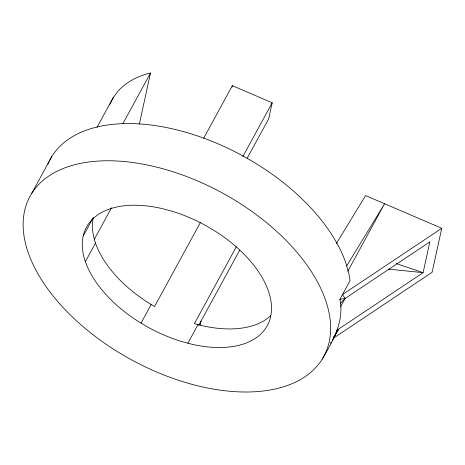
<?xml version="1.0" encoding="UTF-8"?>
<svg xmlns="http://www.w3.org/2000/svg" width="465" height="465" viewBox="0 0 465 465"><rect width="100%" height="100%" fill="white"/><g stroke="black" fill="none" stroke-linecap="round" stroke-linejoin="round"><path stroke-width="0.7" d="M139.349 124.062L150.52 72.999L147.783 73.627A141.546 80.375 28.6 0 0 118 91.216L113.245 97.574L97.005 127.364M232.047 87.071L232.349 85.676L272.188 102.777L268.677 118.831L247.2 158.216M200.165 325.082L201.037 321.088M336.323 243.619L365.589 195.591L441.75 228.28L432.119 272.292L333.434 338.2M109.67 104.613L111.234 101.533M111.524 100.969L113.245 97.574M322.222 359.114A167.284 94.994 28.6 0 0 147.69 165.069A167.284 94.994 28.6 0 0 60.758 304.97A167.284 94.994 28.6 0 0 322.222 359.114C332.946 341.188 344.46 321.077 339.886 299.321L350.029 280.721L349 274.071L345.89 263.097A167.284 94.994 28.6 0 0 198.369 136.239A167.284 94.994 28.6 0 0 49.075 161.489M332.359 340.514L338.392 329.255L335.428 334.236M31.562 193.655L51.842 156.455M122.882 123.696L150.52 72.999M83.148 236.15A102.945 58.456 28.6 0 1 161.971 208.547L171.201 210.982A102.945 58.456 28.6 0 1 207.774 226.682L216.394 231.907A102.945 58.456 28.6 0 1 270.63 316.619A102.945 58.456 28.6 0 1 191.813 344.222L182.582 341.792A102.945 58.456 28.6 0 1 146.004 326.093L137.39 320.862A102.945 58.456 28.6 0 1 83.148 236.15L92.954 218.172M94.226 239.504L111.501 207.82M85.368 261.673L95.511 243.073M203.676 138.274L232.349 85.676M141.035 323.076L151.177 304.476M200.287 222.683L154.572 306.534L147.527 302.262A102.945 58.456 28.6 0 1 93.291 217.55M242.823 156.641L272.188 102.777M236.319 246.77L194.411 323.634L201.95 325.622A102.945 58.456 28.6 0 0 270.723 315.665M187.906 343.193L198.044 324.593M198.671 325.43L239.731 250.118M347.837 271.147L384.584 203.746L346.698 265.934M340.56 306.83L345.135 298.443L429.846 241.87L423.103 272.676L336.625 330.435M333.818 337.642L338.392 329.255L335.561 334.149M333.085 338.433L334.852 335.375M333.574 337.352L334.318 336.108M330.255 343.333L331.097 342.205M340.502 303.308L345.135 298.443L342.467 294.589L441.75 228.28M339.886 299.321L345.135 298.443M388.635 269.125L423.103 272.676L396.331 263.55M47.895 164.11A167.284 94.994 28.6 0 1 48.47 162.791"/></g></svg>
